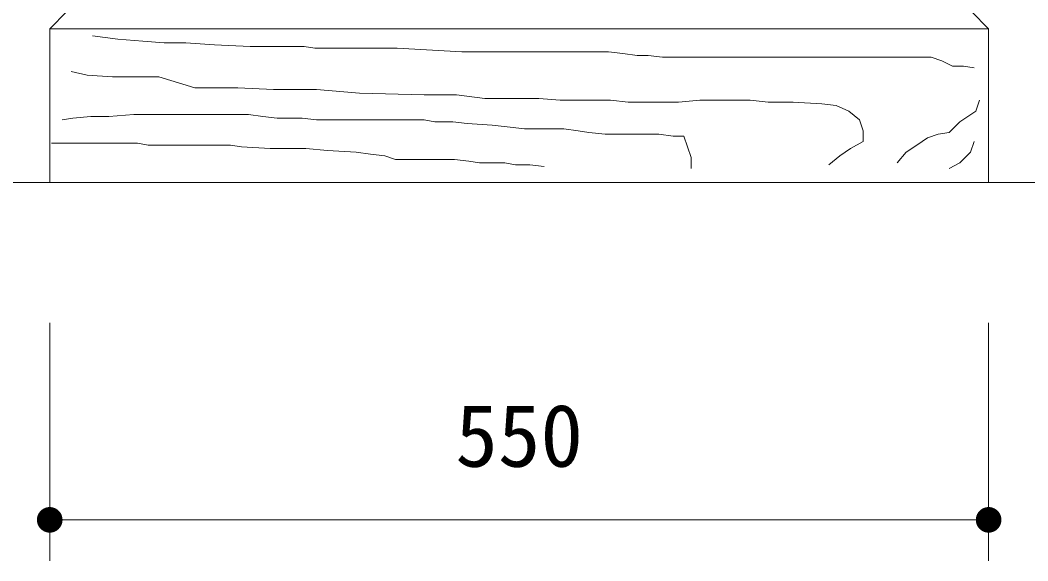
# Model space of a CAD drawing. Units: millimetres at full size, sheet at 1:20; details may follow other scales. Extents: x 0 to 8400, y 0 to 5940.
# Drawn here: x 3099 to 3689, y 1312 to 1629 of the extents above; entities that cross this region are included whole.
import ezdxf
from ezdxf.enums import TextEntityAlignment as Align

# ---------------------------------------------------------------- set-up
doc = ezdxf.new("R2010")
doc.units = ezdxf.units.MM
doc.header["$LTSCALE"] = 20
doc.layers.add('D-STR', color=1, linetype='Continuous', lineweight=13)
doc.layers.add('D-STR-DIM', color=7, linetype='Continuous', lineweight=13)
doc.styles.add('ＭＳ ゴシック', font='')
doc.styles.get('ＭＳ ゴシック').set_extended_font_data('MS Gothic')

# ---------------------------------------------------------------- blocks, each defined once
blk = doc.blocks.new('filled_dot')
at = {"color": 0, "linetype": 'Continuous', "lineweight": -2, "const_width": 1.25}
blk.add_lwpolyline([(-0.625, 0, 1), (0.625, 0, 1)], format="xyb", close=True, dxfattribs=at)

msp = doc.modelspace()

# ---------------------------------------------------------------- linework, layer by layer
at = {"layer": 'D-STR'}
for p, q in [((3126.26, 1633.86), (3116.26, 1623.86)), ((3666.26, 1623.86), (3656.26, 1633.86)), ((3116.26, 1533.86), (3116.26, 1623.86)), ((3116.26, 1623.86), (3666.26, 1623.86)), ((3666.26, 1623.86), (3666.26, 1533.86)), ((3141.4, 1619.75), (3156.09, 1617.65)), ((3156.09, 1617.65), (3170.79, 1616.6)), ((3170.79, 1616.6), (3183.38, 1615.56)), ((3183.38, 1615.56), (3195.97, 1615.56)), ((3195.97, 1615.56), (3212.77, 1614.51)), ((3212.77, 1614.51), (3233.76, 1613.46)), ((3233.76, 1613.46), (3252.65, 1613.46)), ((3252.65, 1613.46), (3265.24, 1613.46)), ((3265.24, 1613.46), (3271.54, 1612.41)), ((3271.54, 1612.41), (3277.83, 1612.41)), ((3277.83, 1612.41), (3286.23, 1612.41)), ((3286.23, 1612.41), (3294.63, 1612.41)), ((3294.63, 1612.41), (3319.81, 1612.41)), ((3319.81, 1612.41), (3357.6, 1610.31)), ((3357.6, 1610.31), (3376.49, 1610.31)), ((3376.49, 1610.31), (3391.18, 1610.31)), ((3391.18, 1610.31), (3399.58, 1610.31)), ((3399.58, 1610.31), (3407.97, 1610.31)), ((3407.97, 1610.31), (3416.37, 1610.31)), ((3416.37, 1610.31), (3424.76, 1610.31)), ((3424.76, 1610.31), (3433.16, 1610.31)), ((3433.16, 1610.31), (3443.66, 1610.31)), ((3443.66, 1610.31), (3452.05, 1609.26)), ((3452.05, 1609.26), (3460.45, 1608.21)), ((3460.45, 1608.21), (3466.74, 1608.21)), ((3466.74, 1608.21), (3475.14, 1607.16)), ((3475.14, 1607.16), (3483.54, 1607.16)), ((3483.54, 1607.16), (3491.93, 1607.16)), ((3491.93, 1607.16), (3500.33, 1607.16)), ((3500.33, 1607.16), (3506.63, 1607.16)), ((3506.63, 1607.16), (3512.92, 1607.16)), ((3512.92, 1607.16), (3519.22, 1607.16)), ((3519.22, 1607.16), (3525.52, 1607.16)), ((3525.52, 1607.16), (3536.01, 1607.16)), ((3536.01, 1607.16), (3544.41, 1607.16)), ((3544.41, 1607.16), (3552.8, 1607.16)), ((3552.8, 1607.16), (3563.3, 1607.16)), ((3563.3, 1607.16), (3580.09, 1607.16)), ((3580.09, 1607.16), (3596.88, 1607.16)), ((3596.88, 1607.16), (3613.67, 1607.16)), ((3613.67, 1607.16), (3626.27, 1607.16)), ((3626.27, 1607.16), (3632.57, 1607.16)), ((3632.57, 1607.16), (3638.86, 1605.06)), ((3638.86, 1605.06), (3645.16, 1601.91)), ((3645.16, 1601.91), (3651.46, 1601.91)), ((3651.46, 1601.91), (3657.75, 1600.86)), ((3128.81, 1598.76), (3138.25, 1596.66)), ((3138.25, 1596.66), (3152.94, 1595.61)), ((3152.94, 1595.61), (3180.23, 1595.61)), ((3180.23, 1595.61), (3201.22, 1589.32)), ((3201.22, 1589.32), (3226.41, 1589.32)), ((3226.41, 1589.32), (3247.4, 1588.27)), ((3247.4, 1588.27), (3272.59, 1588.27)), ((3272.59, 1588.27), (3297.77, 1586.17)), ((3297.77, 1586.17), (3335.56, 1585.12)), ((3335.56, 1585.12), (3354.45, 1585.12)), ((3354.45, 1585.12), (3371.24, 1583.02)), ((3371.24, 1583.02), (3392.23, 1583.02)), ((3392.23, 1583.02), (3402.72, 1583.02)), ((3402.72, 1583.02), (3415.32, 1581.97)), ((3415.32, 1581.97), (3423.71, 1581.97)), ((3423.71, 1581.97), (3434.21, 1581.97)), ((3434.21, 1581.97), (3444.7, 1581.97)), ((3444.7, 1581.97), (3455.2, 1580.92)), ((3455.2, 1580.92), (3461.5, 1580.92)), ((3461.5, 1580.92), (3467.79, 1580.92)), ((3467.79, 1580.92), (3478.29, 1580.92)), ((3478.29, 1580.92), (3484.59, 1580.92)), ((3484.59, 1580.92), (3497.18, 1581.97)), ((3497.18, 1581.97), (3509.77, 1581.97)), ((3509.77, 1581.97), (3518.17, 1581.97)), ((3518.17, 1581.97), (3526.57, 1581.97)), ((3526.57, 1581.97), (3537.06, 1580.92)), ((3537.06, 1580.92), (3551.75, 1580.92)), ((3551.75, 1580.92), (3568.55, 1579.87)), ((3568.55, 1579.87), (3576.94, 1578.82)), ((3576.94, 1578.82), (3584.29, 1575.67)), ((3660.9, 1581.97), (3658.8, 1575.67)), ((3123.56, 1570.43), (3129.86, 1571.48)), ((3129.86, 1571.48), (3140.35, 1572.53)), ((3140.35, 1572.53), (3150.84, 1572.53)), ((3150.84, 1572.53), (3165.54, 1573.58)), ((3165.54, 1573.58), (3178.13, 1573.58)), ((3178.13, 1573.58), (3186.53, 1573.58)), ((3186.53, 1573.58), (3197.02, 1573.58)), ((3197.02, 1573.58), (3207.52, 1573.58)), ((3207.52, 1573.58), (3224.31, 1573.58)), ((3224.31, 1573.58), (3232.71, 1573.58)), ((3232.71, 1573.58), (3241.1, 1572.53)), ((3241.1, 1572.53), (3249.5, 1571.48)), ((3249.5, 1571.48), (3257.89, 1571.48)), ((3257.89, 1571.48), (3264.19, 1571.48)), ((3264.19, 1571.48), (3272.59, 1570.43)), ((3272.59, 1570.43), (3285.18, 1570.43)), ((3285.18, 1570.43), (3299.87, 1570.43)), ((3299.87, 1570.43), (3314.57, 1570.43)), ((3314.57, 1570.43), (3327.16, 1570.43)), ((3327.16, 1570.43), (3335.56, 1570.43)), ((3335.56, 1570.43), (3341.85, 1569.38)), ((3584.29, 1575.67), (3590.59, 1570.43)), ((3590.59, 1570.43), (3592.68, 1564.13)), ((3658.8, 1575.67), (3649.36, 1569.38)), ((3341.85, 1569.38), (3352.35, 1569.38)), ((3352.35, 1569.38), (3360.74, 1568.33)), ((3360.74, 1568.33), (3375.44, 1567.28)), ((3375.44, 1567.28), (3385.93, 1566.23)), ((3385.93, 1566.23), (3394.33, 1565.18)), ((3394.33, 1565.18), (3406.92, 1565.18)), ((3406.92, 1565.18), (3417.42, 1565.18)), ((3417.42, 1565.18), (3425.81, 1564.13)), ((3649.36, 1569.38), (3643.06, 1563.08)), ((3425.81, 1564.13), (3432.11, 1563.08)), ((3432.11, 1563.08), (3441.56, 1562.03)), ((3441.56, 1562.03), (3452.05, 1562.03)), ((3452.05, 1562.03), (3458.35, 1562.03)), ((3458.35, 1562.03), (3464.65, 1562.03)), ((3464.65, 1562.03), (3473.04, 1562.03)), ((3473.04, 1562.03), (3481.44, 1560.98)), ((3481.44, 1560.98), (3487.73, 1560.98)), ((3487.73, 1560.98), (3489.83, 1554.68)), ((3592.68, 1564.13), (3592.68, 1557.83)), ((3630.47, 1559.93), (3624.17, 1555.73)), ((3636.76, 1562.03), (3630.47, 1559.93)), ((3643.06, 1563.08), (3636.76, 1562.03)), ((3117.26, 1556.78), (3129.86, 1556.78)), ((3129.86, 1556.78), (3138.25, 1556.78)), ((3138.25, 1556.78), (3150.84, 1556.78)), ((3150.84, 1556.78), (3159.24, 1556.78)), ((3159.24, 1556.78), (3167.64, 1556.78)), ((3167.64, 1556.78), (3173.93, 1555.73)), ((3173.93, 1555.73), (3182.33, 1555.73)), ((3182.33, 1555.73), (3192.82, 1555.73)), ((3192.82, 1555.73), (3205.42, 1555.73)), ((3205.42, 1555.73), (3213.81, 1555.73)), ((3213.81, 1555.73), (3222.21, 1555.73)), ((3222.21, 1555.73), (3228.51, 1554.68)), ((3228.51, 1554.68), (3245.3, 1553.63)), ((3245.3, 1553.63), (3266.29, 1553.63)), ((3266.29, 1553.63), (3278.88, 1552.59)), ((3278.88, 1552.59), (3295.68, 1551.54)), ((3489.83, 1554.68), (3491.93, 1548.39)), ((3585.34, 1553.63), (3579.04, 1549.44)), ((3592.68, 1557.83), (3585.34, 1553.63)), ((3624.17, 1555.73), (3617.87, 1551.54)), ((3657.75, 1557.83), (3655.65, 1551.54)), ((3295.68, 1551.54), (3304.07, 1550.49)), ((3304.07, 1550.49), (3312.47, 1549.44)), ((3312.47, 1549.44), (3318.76, 1547.34)), ((3318.76, 1547.34), (3326.11, 1547.34)), ((3326.11, 1547.34), (3336.61, 1547.34)), ((3336.61, 1547.34), (3342.9, 1547.34)), ((3342.9, 1547.34), (3353.4, 1547.34)), ((3353.4, 1547.34), (3361.79, 1546.29)), ((3491.93, 1548.39), (3491.93, 1542.09)), ((3579.04, 1549.44), (3572.74, 1544.19)), ((3617.87, 1551.54), (3612.62, 1545.24)), ((3655.65, 1551.54), (3649.36, 1545.24)), ((3361.79, 1546.29), (3368.09, 1545.24)), ((3368.09, 1545.24), (3374.39, 1545.24)), ((3374.39, 1545.24), (3382.78, 1545.24)), ((3382.78, 1545.24), (3389.08, 1544.19)), ((3389.08, 1544.19), (3397.48, 1544.19)), ((3397.48, 1544.19), (3405.87, 1543.14)), ((3649.36, 1545.24), (3643.06, 1542.09)), ((2706.36, 1533.86), (4046.36, 1533.86))]:
    msp.add_line(p, q, dxfattribs=at)
at = {"layer": 'D-STR-DIM'}
for p, q in [((3116.26, 1451.59), (3116.26, 1312.27)), ((3666.26, 1451.59), (3666.26, 1312.27)), ((3116.26, 1336.27), (3666.26, 1336.27))]:
    msp.add_line(p, q, dxfattribs=at)

# ---------------------------------------------------------------- block references
at = {"layer": 'D-STR-DIM', "xscale": 6, "yscale": 6}
msp.add_blockref('filled_dot', (3116.26, 1336.27), dxfattribs=at)
at = {"layer": 'D-STR-DIM', "xscale": 6, "yscale": 6, "rotation": 180}
msp.add_blockref('filled_dot', (3666.26, 1336.27), dxfattribs=at)

# ---------------------------------------------------------------- texts
at = {"layer": 'D-STR-DIM', "style": 'ＭＳ ゴシック'}
msp.add_text('550', height=36.66, dxfattribs=at).set_placement((3391.26, 1404.02), align=Align.TOP_CENTER)

doc.saveas('drawing.dxf')
